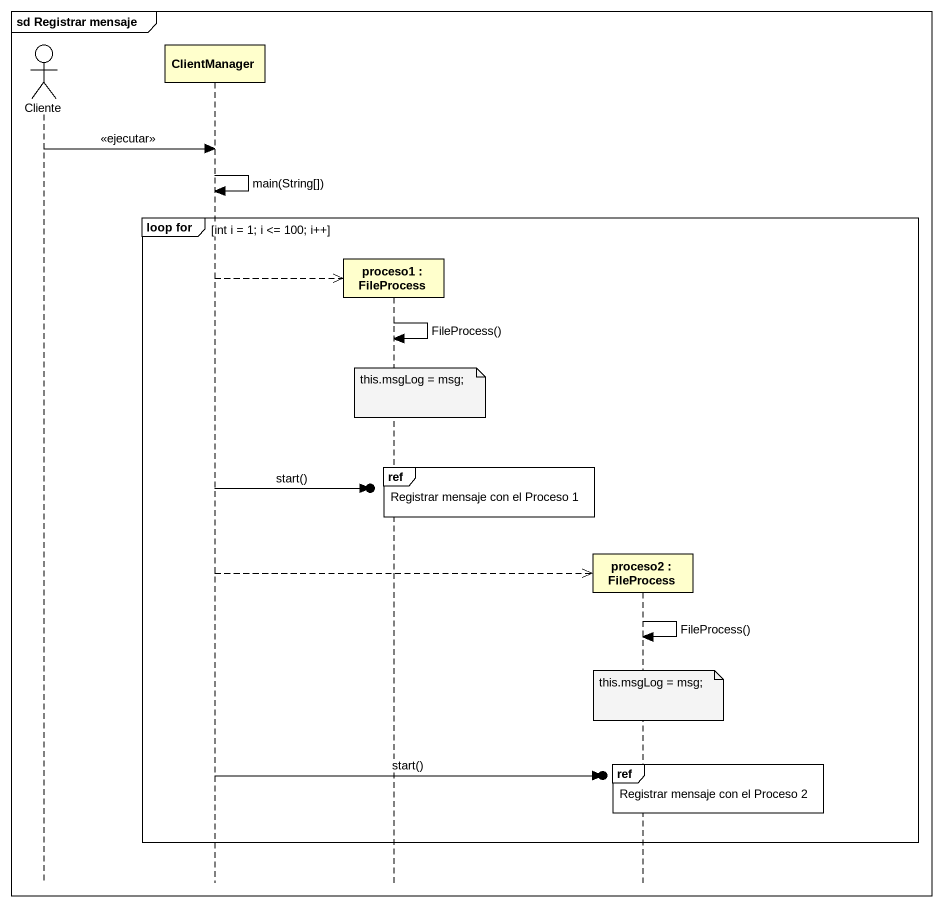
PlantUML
@startuml
mainframe sd Registrar mensaje
hide footbox
actor Cliente
participant ClientManager
participant "proceso1 : FileProcess" as proceso1
participant "proceso2 : FileProcess" as proceso2

Cliente -> ClientManager : <<ejecutar>>
ClientManager -> ClientManager : main(String[])
group loop for [int i = 1; i <= 100; i++]
  ClientManager -->> proceso1 **
  proceso1 -> proceso1 : FileProcess()
  note over proceso1 : this.msgLog = msg;
  ref over proceso1 : Registrar mensaje con el Proceso 1
  ClientManager ->o] : start()
  ClientManager -->> proceso2 **
  proceso2 -> proceso2 : FileProcess()
  note over proceso2 : this.msgLog = msg;
  ref over proceso2 : Registrar mensaje con el Proceso 2
  ClientManager ->o] : start()
end
@enduml
